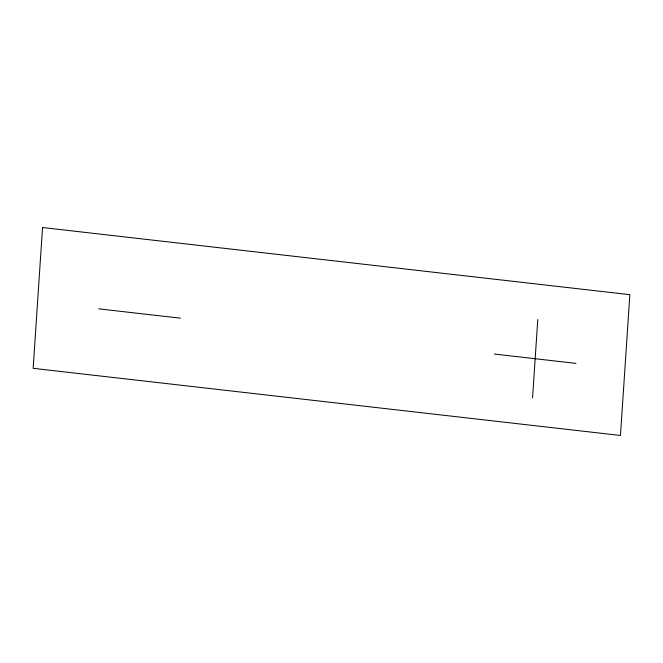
<?xml version="1.0" encoding="UTF-8"?>
<svg xmlns="http://www.w3.org/2000/svg" width="663" height="663" viewBox="0 0 663 663"><rect width="100%" height="100%" fill="white"/><g stroke="black" fill="none" stroke-linecap="round" stroke-linejoin="round"><path stroke-width="0.99" d="M532.555 397.833L537.776 319.616M98.762 308.842L180.336 318.165M494.383 354.059L575.948 363.39M42.54 227.533L33.15 368.33L620.46 435.467L629.85 294.67L42.54 227.533"/></g></svg>
